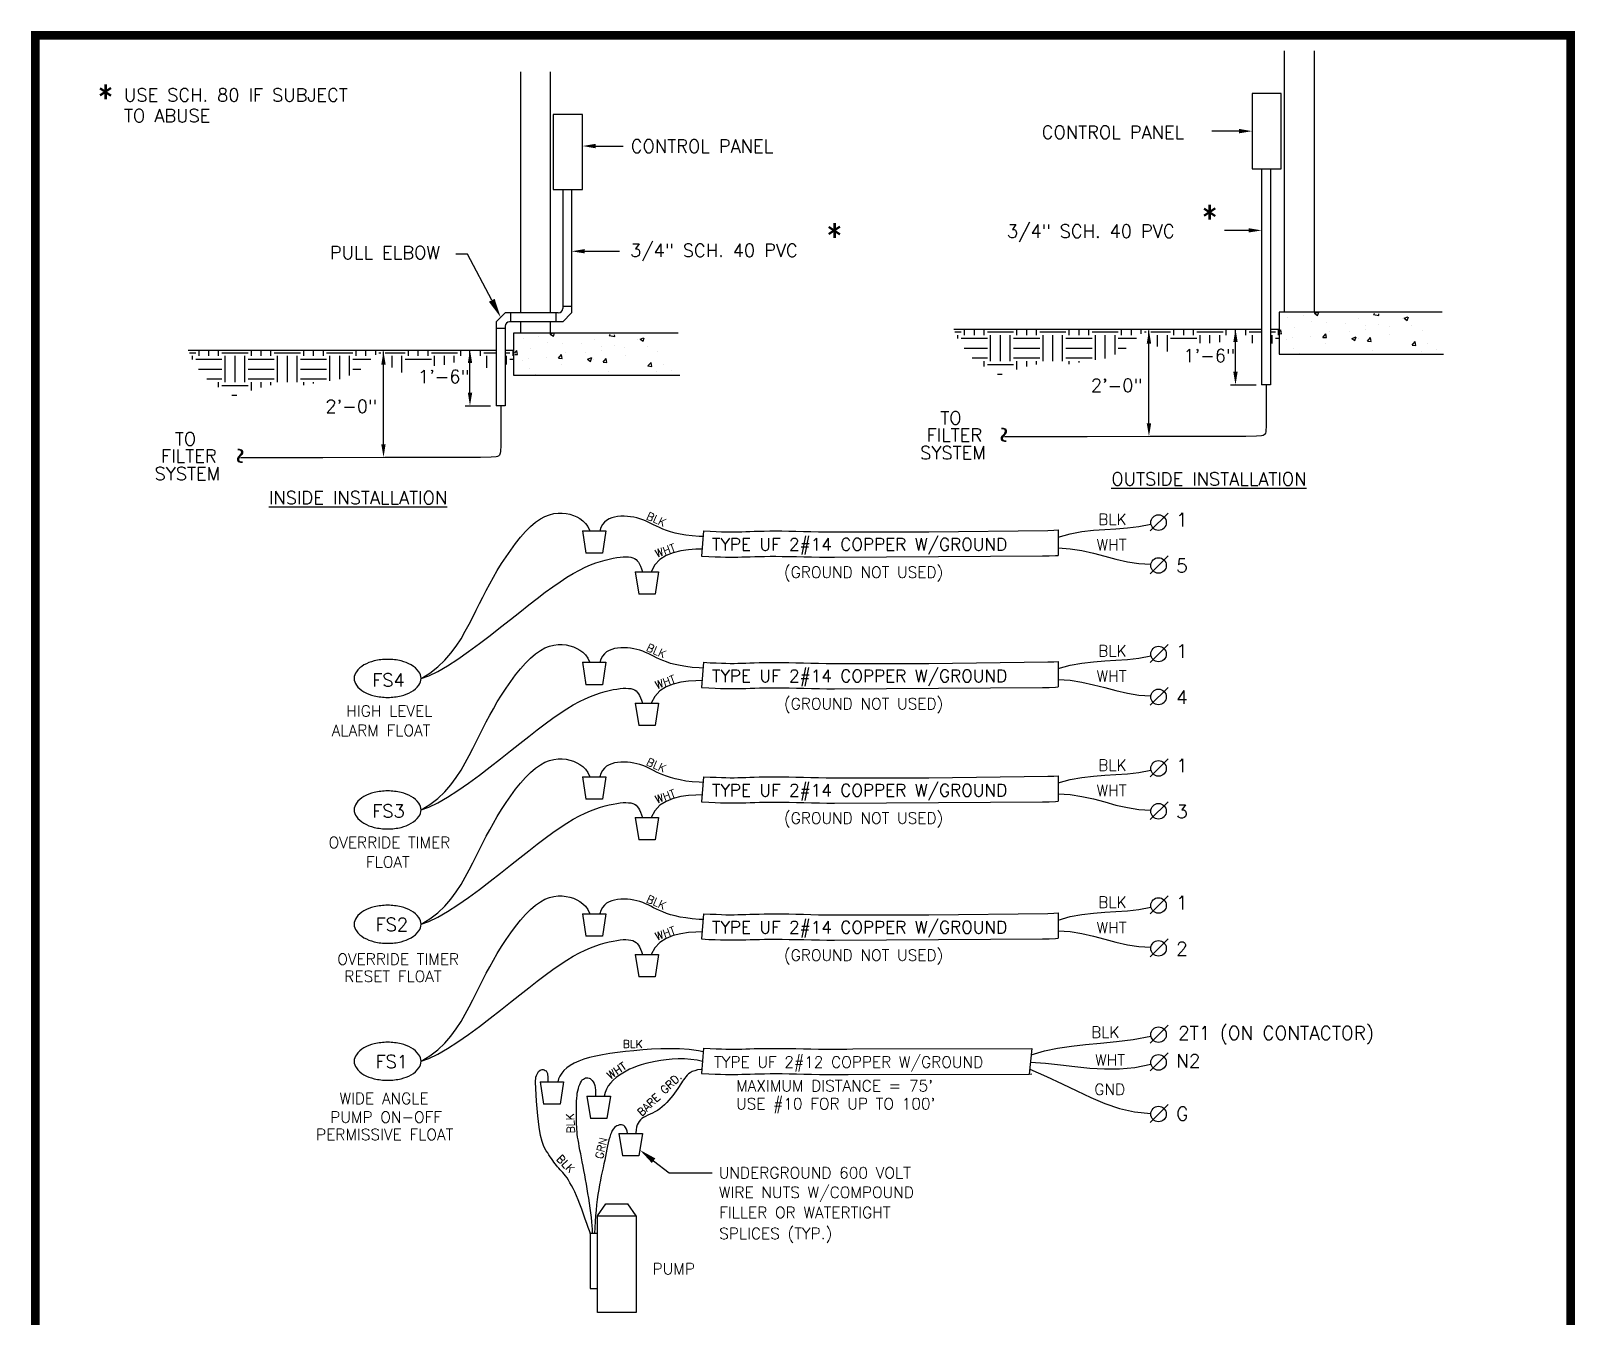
# Model space of a CAD drawing. Extents: x -283 to 170, y -177 to 25.
# Drawn here: x -150.29 to -133.51, y -13.07 to 0.9 of the extents above; entities that cross this region are included whole.
import ezdxf

# ---------------------------------------------------------------- set-up
doc = ezdxf.new("R2010")
doc.units = 0
doc.header["$LTSCALE"] = 0.125
doc.header["$MEASUREMENT"] = 0
doc.layers.get('0').update_dxf_attribs({"linetype": 'CONTINUOUS'})
doc.layers.add('ASHADE', color=7, linetype='CONTINUOUS')
doc.layers.add('TEXT', color=6, linetype='CONTINUOUS')
doc.styles.get("Standard").update_dxf_attribs({"font": 'simplex.shx', "height": 0.08})

# ---------------------------------------------------------------- blocks, each defined once
blk = doc.blocks.new('*X175')
at = {"color": 0}
for p, q in [((4.946, 2.419), (4.982, 2.433)), ((4.98, 2.395), (4.993, 2.433)), ((5.084, 2.432), (5.084, 2.432)), ((4.644, 2.374), (4.644, 2.374)), ((4.719, 2.262), (4.719, 2.262)), ((4.819, 2.397), (4.819, 2.397)), ((4.917, 2.325), (4.917, 2.325)), ((4.946, 2.419), (4.98, 2.395)), ((5.083, 2.315), (5.083, 2.315)), ((5.291, 2.309), (5.291, 2.309)), ((5.442, 2.364), (5.442, 2.364)), ((5.52, 2.285), (5.52, 2.285)), ((5.605, 2.404), (5.617, 2.416)), ((5.605, 2.404), (5.668, 2.394)), ((5.665, 2.293), (5.665, 2.293)), ((5.668, 2.394), (5.666, 2.411)), ((5.782, 2.272), (5.782, 2.272)), ((5.928, 2.355), (5.928, 2.355)), ((5.952, 2.363), (5.992, 2.378)), ((5.952, 2.363), (5.986, 2.339)), ((5.986, 2.339), (5.999, 2.378)), ((6.038, 2.277), (6.038, 2.277)), ((4.547, 2.207), (4.569, 2.234)), ((4.547, 2.192), (4.577, 2.19)), ((4.577, 2.19), (4.569, 2.234)), ((4.635, 2.121), (4.635, 2.121)), ((4.704, 2.145), (4.704, 2.145)), ((4.9, 2.156), (4.9, 2.156)), ((5.037, 2.149), (5.071, 2.19)), ((5.037, 2.149), (5.079, 2.146)), ((5.079, 2.146), (5.071, 2.19)), ((5.074, 2.082), (5.074, 2.082)), ((5.112, 2.215), (5.112, 2.215)), ((5.342, 2.214), (5.342, 2.214)), ((5.363, 2.137), (5.412, 2.156)), ((5.363, 2.137), (5.398, 2.113)), ((5.398, 2.113), (5.412, 2.156)), ((5.434, 2.131), (5.434, 2.131)), ((5.517, 2.237), (5.517, 2.237)), ((5.539, 2.106), (5.573, 2.146)), ((5.539, 2.106), (5.581, 2.102)), ((5.581, 2.102), (5.573, 2.146)), ((5.787, 2.176), (5.787, 2.176)), ((6.041, 2.062), (6.075, 2.102)), ((6.083, 2.058), (6.075, 2.102)), ((6.151, 2.228), (6.151, 2.228)), ((4.711, 2.029), (4.711, 2.029)), ((4.781, 1.967), (4.781, 1.967)), ((5.333, 1.961), (5.333, 1.961)), ((5.598, 1.996), (5.598, 1.996)), ((6.04, 2.054), (6.04, 2.054)), ((6.041, 2.062), (6.083, 2.058)), ((6.142, 1.995), (6.142, 1.995)), ((6.215, 2.077), (6.215, 2.077)), ((6.308, 2.008), (6.308, 2.008))]:
    blk.add_line(p, q, dxfattribs=at)

msp = doc.modelspace()

# ---------------------------------------------------------------- linework, layer by layer
at = {"color": 7}
for p, q in [((-136.666, -2.159), (-136.666, 0.681)), ((-136.342, -2.159), (-136.342, 0.681)), ((-144.969, -2.167), (-144.969, 0.454)), ((-144.646, -2.167), (-144.646, 0.454)), ((-137.018, 0.216), (-137.018, -0.6)), ((-136.702, 0.216), (-137.018, 0.216)), ((-136.702, -0.6), (-136.702, 0.216)), ((-144.616, -0.012), (-144.616, -0.828)), ((-144.299, -0.012), (-144.616, -0.012)), ((-144.299, -0.828), (-144.299, -0.012)), ((-137.018, -0.6), (-136.702, -0.6)), ((-136.915, -0.6), (-136.915, -2.949)), ((-136.818, -0.6), (-136.818, -2.949)), ((-144.616, -0.828), (-144.299, -0.828)), ((-144.513, -0.828), (-144.513, -2.119)), ((-144.416, -0.828), (-144.416, -2.167)), ((-145.139, -2.167), (-145.236, -2.264)), ((-144.561, -2.167), (-145.139, -2.167)), ((-145.078, -2.264), (-145.078, -2.167)), ((-144.585, -2.264), (-144.585, -2.167)), ((-144.416, -2.098), (-144.513, -2.098)), ((-144.416, -2.167), (-144.513, -2.264)), ((-134.953, -2.159), (-136.726, -2.159)), ((-136.726, -2.159), (-136.726, -2.617)), ((-145.236, -2.264), (-145.236, -3.177)), ((-145.139, -2.337), (-145.236, -2.337)), ((-145.139, -2.313), (-145.139, -3.177)), ((-144.513, -2.264), (-145.09, -2.264)), ((-144.969, -2.387), (-144.969, -2.264)), ((-144.646, -2.387), (-144.646, -2.264)), ((-140.262, -2.345), (-136.915, -2.345)), ((-140.145, -2.408), (-140.145, -2.345)), ((-140.038, -2.408), (-140.038, -2.345)), ((-139.932, -2.408), (-139.932, -2.345)), ((-139.576, -2.408), (-139.576, -2.345)), ((-139.469, -2.408), (-139.469, -2.345)), ((-139.363, -2.408), (-139.363, -2.345)), ((-139.007, -2.408), (-139.007, -2.345)), ((-138.9, -2.408), (-138.9, -2.345)), ((-138.793, -2.408), (-138.793, -2.345)), ((-138.438, -2.408), (-138.438, -2.345)), ((-138.331, -2.408), (-138.331, -2.345)), ((-138.224, -2.397), (-138.224, -2.345)), ((-137.869, -2.408), (-137.869, -2.345)), ((-137.762, -2.408), (-137.762, -2.345)), ((-137.655, -2.408), (-137.655, -2.345)), ((-137.3, -2.408), (-137.3, -2.345)), ((-137.086, -2.408), (-137.086, -2.345)), ((-136.818, -2.345), (-136.726, -2.345)), ((-136.73, -2.408), (-136.73, -2.345)), ((-143.257, -2.387), (-145.048, -2.387)), ((-145.048, -2.387), (-145.048, -2.845)), ((-140.25, -2.373), (-140.181, -2.373)), ((-140.216, -2.447), (-140.216, -2.408)), ((-140.181, -2.444), (-139.896, -2.444)), ((-139.896, -2.373), (-139.612, -2.373)), ((-139.861, -2.693), (-139.861, -2.408)), ((-139.754, -2.693), (-139.754, -2.408)), ((-139.647, -2.693), (-139.647, -2.408)), ((-139.612, -2.444), (-139.327, -2.444)), ((-139.327, -2.373), (-139.042, -2.373)), ((-139.291, -2.693), (-139.291, -2.408)), ((-139.185, -2.693), (-139.185, -2.408)), ((-139.078, -2.693), (-139.078, -2.408)), ((-139.042, -2.444), (-138.758, -2.444)), ((-138.758, -2.373), (-138.473, -2.373)), ((-138.722, -2.679), (-138.722, -2.408)), ((-138.616, -2.662), (-138.616, -2.408)), ((-138.509, -2.619), (-138.509, -2.408)), ((-138.473, -2.444), (-138.276, -2.444)), ((-138.189, -2.373), (-138.169, -2.373)), ((-138.121, -2.373), (-137.904, -2.373)), ((-138.047, -2.533), (-138.047, -2.408)), ((-137.94, -2.587), (-137.94, -2.408)), ((-137.904, -2.444), (-137.62, -2.444)), ((-137.62, -2.373), (-137.335, -2.373)), ((-137.584, -2.495), (-137.584, -2.408)), ((-137.477, -2.495), (-137.477, -2.408)), ((-137.371, -2.486), (-137.371, -2.408)), ((-137.051, -2.373), (-136.914, -2.373)), ((-137.015, -2.495), (-137.015, -2.408)), ((-136.817, -2.373), (-136.766, -2.373)), ((-136.802, -2.501), (-136.802, -2.408)), ((-136.766, -2.444), (-136.726, -2.444)), ((-148.583, -2.573), (-145.236, -2.573)), ((-148.571, -2.601), (-148.502, -2.601)), ((-148.538, -2.675), (-148.538, -2.636)), ((-148.502, -2.672), (-148.217, -2.672)), ((-148.466, -2.636), (-148.466, -2.573)), ((-148.36, -2.636), (-148.36, -2.573)), ((-148.253, -2.636), (-148.253, -2.573)), ((-148.217, -2.601), (-147.933, -2.601)), ((-148.182, -2.921), (-148.182, -2.636)), ((-148.075, -2.921), (-148.075, -2.636)), ((-147.968, -2.921), (-147.968, -2.636)), ((-147.933, -2.672), (-147.648, -2.672)), ((-147.897, -2.636), (-147.897, -2.573)), ((-147.791, -2.636), (-147.791, -2.573)), ((-147.684, -2.636), (-147.684, -2.573)), ((-147.648, -2.601), (-147.364, -2.601)), ((-147.613, -2.921), (-147.613, -2.636)), ((-147.506, -2.921), (-147.506, -2.636)), ((-147.399, -2.921), (-147.399, -2.636)), ((-147.364, -2.672), (-147.079, -2.672)), ((-147.328, -2.636), (-147.328, -2.573)), ((-147.221, -2.636), (-147.221, -2.573)), ((-147.115, -2.636), (-147.115, -2.573)), ((-147.079, -2.601), (-146.795, -2.601)), ((-147.044, -2.907), (-147.044, -2.636)), ((-146.937, -2.889), (-146.937, -2.636)), ((-146.83, -2.847), (-146.83, -2.636)), ((-146.795, -2.672), (-146.597, -2.672)), ((-146.759, -2.636), (-146.759, -2.573)), ((-146.652, -2.636), (-146.652, -2.573)), ((-146.546, -2.624), (-146.546, -2.573)), ((-146.51, -2.601), (-146.49, -2.601)), ((-146.443, -2.601), (-146.226, -2.601)), ((-146.368, -2.761), (-146.368, -2.636)), ((-146.261, -2.815), (-146.261, -2.636)), ((-146.226, -2.672), (-145.941, -2.672)), ((-146.19, -2.636), (-146.19, -2.573)), ((-146.083, -2.636), (-146.083, -2.573)), ((-145.977, -2.636), (-145.977, -2.573)), ((-145.941, -2.601), (-145.656, -2.601)), ((-145.905, -2.744), (-145.905, -2.636)), ((-145.799, -2.733), (-145.799, -2.636)), ((-145.692, -2.706), (-145.692, -2.636)), ((-145.621, -2.636), (-145.621, -2.573)), ((-145.407, -2.636), (-145.407, -2.573)), ((-145.372, -2.601), (-145.236, -2.601)), ((-145.336, -2.764), (-145.336, -2.636)), ((-145.139, -2.573), (-145.048, -2.573)), ((-145.139, -2.601), (-145.087, -2.601)), ((-145.123, -2.729), (-145.123, -2.636)), ((-145.087, -2.672), (-145.048, -2.672)), ((-145.052, -2.636), (-145.052, -2.573)), ((-140.15, -2.551), (-139.896, -2.551)), ((-140.062, -2.657), (-139.896, -2.657)), ((-139.612, -2.551), (-139.327, -2.551)), ((-139.612, -2.657), (-139.327, -2.657)), ((-139.042, -2.551), (-138.758, -2.551)), ((-139.042, -2.657), (-138.758, -2.657)), ((-138.473, -2.551), (-138.387, -2.551)), ((-136.726, -2.617), (-134.938, -2.617)), ((-148.471, -2.779), (-148.217, -2.779)), ((-147.933, -2.779), (-147.648, -2.779)), ((-147.364, -2.779), (-147.079, -2.779)), ((-146.795, -2.779), (-146.708, -2.779)), ((-145.048, -2.845), (-143.241, -2.845)), ((-139.932, -2.749), (-139.932, -2.693)), ((-139.896, -2.729), (-139.612, -2.729)), ((-139.788, -2.835), (-139.734, -2.835)), ((-139.576, -2.784), (-139.576, -2.693)), ((-139.469, -2.75), (-139.469, -2.693)), ((-139.363, -2.727), (-139.363, -2.693)), ((-139.007, -2.726), (-139.007, -2.693)), ((-138.9, -2.708), (-138.9, -2.693)), ((-148.383, -2.885), (-148.217, -2.885)), ((-148.253, -2.976), (-148.253, -2.921)), ((-148.217, -2.956), (-147.933, -2.956)), ((-147.933, -2.885), (-147.648, -2.885)), ((-147.897, -3.012), (-147.897, -2.921)), ((-147.791, -2.978), (-147.791, -2.921)), ((-147.684, -2.954), (-147.684, -2.921)), ((-147.364, -2.885), (-147.079, -2.885)), ((-147.328, -2.954), (-147.328, -2.921)), ((-147.221, -2.936), (-147.221, -2.921)), ((-136.818, -2.949), (-136.915, -2.949)), ((-148.11, -3.063), (-148.056, -3.063)), ((-145.139, -3.177), (-145.236, -3.177)), ((-138.127, -4.538), (-137.932, -4.343)), ((-139.127, -4.527), (-139.127, -4.804)), ((-144.298, -4.537), (-144.043, -4.537)), ((-144.298, -4.537), (-144.26, -4.78)), ((-144.043, -4.537), (-144.081, -4.78)), ((-142.984, -4.536), (-143.004, -4.811)), ((-144.081, -4.78), (-144.26, -4.78)), ((-138.127, -5.004), (-137.932, -4.809)), ((-143.725, -4.981), (-143.471, -4.981)), ((-143.725, -4.981), (-143.687, -5.225)), ((-143.471, -4.981), (-143.508, -5.225)), ((-143.508, -5.225), (-143.687, -5.225)), ((-138.127, -5.968), (-137.932, -5.773)), ((-144.298, -5.966), (-144.26, -6.21)), ((-144.298, -5.966), (-144.043, -5.966)), ((-144.043, -5.966), (-144.081, -6.21)), ((-142.984, -5.966), (-143.004, -6.24)), ((-139.127, -5.957), (-139.127, -6.233)), ((-144.081, -6.21), (-144.26, -6.21)), ((-138.127, -6.433), (-137.932, -6.238)), ((-143.725, -6.41), (-143.687, -6.654)), ((-143.725, -6.41), (-143.471, -6.41)), ((-143.471, -6.41), (-143.508, -6.654)), ((-143.508, -6.654), (-143.687, -6.654)), ((-138.127, -7.211), (-137.932, -7.015)), ((-144.298, -7.209), (-144.043, -7.209)), ((-144.298, -7.209), (-144.26, -7.453)), ((-144.043, -7.209), (-144.081, -7.453)), ((-142.984, -7.209), (-143.004, -7.483)), ((-139.127, -7.2), (-139.127, -7.476)), ((-144.081, -7.453), (-144.26, -7.453)), ((-138.127, -7.676), (-137.932, -7.481)), ((-143.725, -7.653), (-143.471, -7.653)), ((-143.725, -7.653), (-143.687, -7.897)), ((-143.471, -7.653), (-143.508, -7.897)), ((-143.508, -7.897), (-143.687, -7.897)), ((-138.127, -8.7), (-137.932, -8.505)), ((-144.298, -8.699), (-144.043, -8.699)), ((-144.298, -8.699), (-144.26, -8.942)), ((-144.043, -8.699), (-144.081, -8.942)), ((-142.984, -8.698), (-143.004, -8.972)), ((-139.127, -8.689), (-139.127, -8.965)), ((-144.081, -8.942), (-144.26, -8.942)), ((-138.127, -9.166), (-137.932, -8.971)), ((-143.725, -9.143), (-143.687, -9.386)), ((-143.725, -9.143), (-143.471, -9.143)), ((-143.471, -9.143), (-143.508, -9.386)), ((-143.508, -9.386), (-143.687, -9.386)), ((-138.127, -10.105), (-137.932, -9.909)), ((-142.984, -10.16), (-143.004, -10.434)), ((-139.412, -10.164), (-139.441, -10.442)), ((-138.127, -10.406), (-137.932, -10.211)), ((-144.758, -10.526), (-144.721, -10.769)), ((-144.758, -10.526), (-144.504, -10.526)), ((-144.504, -10.526), (-144.542, -10.769)), ((-144.249, -10.682), (-143.995, -10.682)), ((-144.249, -10.682), (-144.211, -10.926)), ((-143.995, -10.682), (-144.032, -10.926)), ((-144.542, -10.769), (-144.721, -10.769)), ((-138.127, -10.967), (-137.932, -10.772)), ((-144.032, -10.926), (-144.211, -10.926)), ((-143.902, -11.087), (-143.647, -11.087)), ((-143.902, -11.087), (-143.864, -11.331)), ((-143.647, -11.087), (-143.685, -11.331)), ((-143.685, -11.331), (-143.864, -11.331)), ((-144.135, -11.981), (-144.045, -11.851)), ((-144.045, -11.851), (-143.804, -11.851)), ((-143.714, -11.981), (-143.804, -11.851)), ((-144.135, -13.034), (-144.135, -11.981)), ((-144.135, -11.981), (-143.714, -11.981)), ((-143.714, -11.981), (-143.714, -13.034)), ((-144.213, -12.174), (-144.213, -12.774)), ((-144.135, -12.174), (-144.213, -12.174)), ((-144.213, -12.774), (-144.135, -12.774)), ((-143.714, -13.034), (-144.135, -13.034))]:
    msp.add_line(p, q, dxfattribs=at)
at = {"const_width": 0.0962}
msp.add_lwpolyline([(-150.246, -21.371), (-150.246, 0.85), (-133.555, 0.85), (-133.555, -21.371)], close=True, dxfattribs=at)
at = {"color": 7}
for points in [[(-136.866, -2.949), (-136.866, -2.966), (-136.866, -2.999), (-136.866, -3.044), (-136.866, -3.098), (-136.866, -3.158), (-136.866, -3.219), (-136.866, -3.277), (-136.866, -3.33), (-136.866, -3.374), (-136.866, -3.409), (-136.868, -3.437), (-136.87, -3.459), (-136.874, -3.475), (-136.88, -3.486), (-136.888, -3.494), (-136.898, -3.5), (-136.917, -3.505), (-136.97, -3.508), (-137.086, -3.51), (-137.299, -3.512), (-137.636, -3.513), (-138.131, -3.513), (-138.813, -3.514), (-139.712, -3.514)], [(-145.187, -3.177), (-145.187, -3.244), (-145.187, -3.307), (-145.187, -3.367), (-145.187, -3.423), (-145.187, -3.474), (-145.187, -3.521), (-145.187, -3.563), (-145.187, -3.599), (-145.187, -3.629), (-145.188, -3.655), (-145.189, -3.675), (-145.191, -3.692), (-145.195, -3.705), (-145.201, -3.715), (-145.209, -3.722), (-145.22, -3.728), (-145.238, -3.733), (-145.291, -3.736), (-145.407, -3.738), (-145.618, -3.74), (-145.953, -3.741), (-146.445, -3.741), (-147.122, -3.742), (-148.016, -3.742)], [(-146.053, -6.141), (-145.956, -6.082), (-145.87, -6.015), (-145.795, -5.944), (-145.729, -5.868), (-145.67, -5.789), (-145.618, -5.709), (-145.572, -5.629), (-145.529, -5.551), (-145.49, -5.474), (-145.452, -5.4), (-145.416, -5.327), (-145.38, -5.256), (-145.344, -5.184), (-145.306, -5.113), (-145.267, -5.041), (-145.224, -4.968), (-145.178, -4.893), (-145.129, -4.819), (-145.078, -4.745), (-145.025, -4.674), (-144.971, -4.607), (-144.916, -4.545), (-144.862, -4.491), (-144.808, -4.444), (-144.756, -4.408), (-144.706, -4.38), (-144.657, -4.361), (-144.609, -4.348), (-144.563, -4.343), (-144.519, -4.343), (-144.477, -4.348), (-144.436, -4.357), (-144.397, -4.369), (-144.36, -4.384), (-144.325, -4.404), (-144.294, -4.428), (-144.265, -4.457), (-144.241, -4.49), (-144.22, -4.53), (-144.217, -4.537)], [(-142.988, -4.6), (-143.029, -4.598), (-143.105, -4.592), (-143.174, -4.583), (-143.235, -4.573), (-143.29, -4.561), (-143.34, -4.547), (-143.385, -4.533), (-143.425, -4.518), (-143.461, -4.502), (-143.495, -4.486), (-143.526, -4.471), (-143.556, -4.456), (-143.585, -4.442), (-143.614, -4.428), (-143.643, -4.416), (-143.673, -4.405), (-143.706, -4.396), (-143.74, -4.389), (-143.775, -4.383), (-143.81, -4.38), (-143.846, -4.378), (-143.881, -4.379), (-143.916, -4.382), (-143.949, -4.388), (-143.98, -4.396), (-144.009, -4.408), (-144.036, -4.423), (-144.059, -4.443), (-144.08, -4.469), (-144.097, -4.501), (-144.109, -4.539)], [(-142.984, -4.536), (-142.909, -4.54), (-142.845, -4.543), (-142.788, -4.546), (-142.738, -4.547), (-142.692, -4.547), (-142.65, -4.547), (-142.609, -4.547), (-142.567, -4.546), (-142.524, -4.544), (-142.479, -4.543), (-142.43, -4.541), (-142.378, -4.54), (-142.323, -4.539), (-142.263, -4.538), (-142.199, -4.538), (-142.13, -4.538), (-142.056, -4.539), (-141.978, -4.541), (-141.897, -4.543), (-141.814, -4.545), (-141.731, -4.547), (-141.65, -4.548), (-141.571, -4.548), (-140.533, -4.548), (-139.239, -4.533), (-139.173, -4.53), (-139.127, -4.527)], [(-139.127, -4.605), (-138.995, -4.568), (-138.868, -4.544), (-138.744, -4.53), (-138.621, -4.521), (-138.499, -4.514), (-138.375, -4.505), (-138.249, -4.49), (-138.118, -4.466)], [(-146.053, -6.141), (-145.967, -6.112), (-145.87, -6.065), (-145.764, -6.003), (-145.652, -5.93), (-145.536, -5.849), (-145.418, -5.762), (-145.301, -5.673), (-145.188, -5.584), (-145.08, -5.499), (-144.978, -5.419), (-144.881, -5.342), (-144.789, -5.271), (-144.702, -5.205), (-144.62, -5.144), (-144.542, -5.09), (-144.468, -5.041), (-144.398, -4.999), (-144.332, -4.963), (-144.269, -4.933), (-144.21, -4.907), (-144.154, -4.886), (-144.102, -4.869), (-144.053, -4.855), (-144.007, -4.843), (-143.965, -4.834), (-143.925, -4.827), (-143.889, -4.822), (-143.855, -4.819), (-143.825, -4.818), (-143.798, -4.819), (-143.773, -4.823), (-143.751, -4.829), (-143.733, -4.837), (-143.716, -4.848), (-143.702, -4.861), (-143.689, -4.878), (-143.677, -4.898), (-143.667, -4.922), (-143.657, -4.949), (-143.647, -4.981)], [(-142.998, -4.735), (-143.067, -4.737), (-143.145, -4.742), (-143.228, -4.754), (-143.311, -4.774), (-143.389, -4.805), (-143.458, -4.848), (-143.513, -4.906), (-143.55, -4.981)], [(-143.004, -4.811), (-142.925, -4.815), (-142.857, -4.818), (-142.797, -4.82), (-142.744, -4.822), (-142.696, -4.822), (-142.651, -4.822), (-142.608, -4.822), (-142.565, -4.821), (-142.521, -4.819), (-142.475, -4.818), (-142.426, -4.816), (-142.374, -4.815), (-142.319, -4.814), (-142.259, -4.813), (-142.195, -4.813), (-142.126, -4.814), (-142.051, -4.815), (-141.972, -4.816), (-141.89, -4.818), (-141.807, -4.82), (-141.723, -4.822), (-141.64, -4.823), (-141.559, -4.824), (-139.297, -4.81), (-139.225, -4.808), (-139.157, -4.805), (-139.127, -4.804)], [(-139.127, -4.723), (-138.995, -4.731), (-138.868, -4.751), (-138.744, -4.779), (-138.621, -4.812), (-138.499, -4.844), (-138.375, -4.873), (-138.249, -4.893), (-138.119, -4.9)], [(-146.053, -7.57), (-145.956, -7.511), (-145.87, -7.445), (-145.795, -7.373), (-145.729, -7.297), (-145.67, -7.219), (-145.618, -7.139), (-145.572, -7.059), (-145.529, -6.98), (-145.49, -6.904), (-145.452, -6.829), (-145.416, -6.757), (-145.38, -6.685), (-145.344, -6.614), (-145.306, -6.542), (-145.267, -6.471), (-145.224, -6.397), (-145.178, -6.323), (-145.129, -6.248), (-145.078, -6.174), (-145.025, -6.103), (-144.971, -6.036), (-144.916, -5.975), (-144.862, -5.92), (-144.808, -5.874), (-144.756, -5.837), (-144.706, -5.809), (-144.657, -5.79), (-144.609, -5.778), (-144.563, -5.772), (-144.519, -5.772), (-144.477, -5.777), (-144.436, -5.786), (-144.397, -5.798), (-144.36, -5.814), (-144.325, -5.833), (-144.294, -5.857), (-144.265, -5.886), (-144.241, -5.92), (-144.22, -5.959), (-144.217, -5.966)], [(-142.988, -6.029), (-143.029, -6.027), (-143.105, -6.021), (-143.174, -6.013), (-143.235, -6.002), (-143.29, -5.99), (-143.34, -5.977), (-143.385, -5.962), (-143.425, -5.947), (-143.461, -5.931), (-143.495, -5.916), (-143.526, -5.9), (-143.556, -5.885), (-143.585, -5.871), (-143.614, -5.858), (-143.643, -5.845), (-143.673, -5.835), (-143.706, -5.825), (-143.74, -5.818), (-143.775, -5.812), (-143.81, -5.809), (-143.846, -5.808), (-143.881, -5.808), (-143.916, -5.812), (-143.949, -5.817), (-143.98, -5.825), (-144.009, -5.837), (-144.036, -5.852), (-144.059, -5.873), (-144.08, -5.898), (-144.097, -5.93), (-144.109, -5.969)], [(-142.984, -5.966), (-142.909, -5.97), (-142.845, -5.973), (-142.788, -5.975), (-142.738, -5.976), (-142.692, -5.977), (-142.65, -5.977), (-142.609, -5.976), (-142.567, -5.975), (-142.524, -5.974), (-142.479, -5.972), (-142.43, -5.971), (-142.378, -5.969), (-142.323, -5.968), (-142.263, -5.968), (-142.199, -5.967), (-142.13, -5.968), (-142.056, -5.969), (-141.978, -5.97), (-141.897, -5.972), (-141.814, -5.974), (-141.731, -5.976), (-141.65, -5.977), (-141.571, -5.978), (-140.533, -5.977), (-139.239, -5.962), (-139.173, -5.959), (-139.127, -5.957)], [(-139.127, -6.034), (-138.995, -5.998), (-138.868, -5.974), (-138.744, -5.959), (-138.621, -5.95), (-138.499, -5.943), (-138.375, -5.934), (-138.249, -5.919), (-138.118, -5.895)], [(-142.998, -6.165), (-143.067, -6.166), (-143.145, -6.171), (-143.228, -6.183), (-143.311, -6.203), (-143.389, -6.234), (-143.458, -6.277), (-143.513, -6.336), (-143.55, -6.411)], [(-139.127, -6.152), (-138.995, -6.16), (-138.868, -6.18), (-138.744, -6.209), (-138.621, -6.241), (-138.499, -6.274), (-138.375, -6.302), (-138.249, -6.322), (-138.119, -6.33)], [(-146.053, -7.57), (-145.967, -7.541), (-145.87, -7.494), (-145.764, -7.433), (-145.652, -7.36), (-145.536, -7.278), (-145.418, -7.191), (-145.301, -7.102), (-145.188, -7.014), (-145.08, -6.929), (-144.978, -6.848), (-144.881, -6.772), (-144.789, -6.7), (-144.702, -6.634), (-144.62, -6.574), (-144.542, -6.519), (-144.468, -6.471), (-144.398, -6.429), (-144.332, -6.393), (-144.269, -6.362), (-144.21, -6.337), (-144.154, -6.316), (-144.102, -6.298), (-144.053, -6.284), (-144.007, -6.272), (-143.965, -6.263), (-143.925, -6.256), (-143.889, -6.251), (-143.855, -6.248), (-143.825, -6.247), (-143.798, -6.249), (-143.773, -6.252), (-143.751, -6.258), (-143.733, -6.266), (-143.716, -6.277), (-143.702, -6.291), (-143.689, -6.307), (-143.677, -6.327), (-143.667, -6.351), (-143.657, -6.379), (-143.647, -6.41)], [(-143.004, -6.24), (-142.925, -6.244), (-142.857, -6.247), (-142.797, -6.25), (-142.744, -6.251), (-142.696, -6.252), (-142.651, -6.252), (-142.608, -6.251), (-142.565, -6.25), (-142.521, -6.249), (-142.475, -6.247), (-142.426, -6.246), (-142.374, -6.244), (-142.319, -6.243), (-142.259, -6.243), (-142.195, -6.242), (-142.126, -6.243), (-142.051, -6.244), (-141.972, -6.246), (-141.89, -6.248), (-141.807, -6.25), (-141.723, -6.251), (-141.64, -6.253), (-141.559, -6.253), (-139.297, -6.239), (-139.225, -6.238), (-139.157, -6.235), (-139.127, -6.233)], [(-146.053, -8.813), (-145.956, -8.754), (-145.87, -8.688), (-145.795, -8.616), (-145.729, -8.54), (-145.67, -8.462), (-145.618, -8.382), (-145.572, -8.301), (-145.529, -8.223), (-145.49, -8.146), (-145.452, -8.072), (-145.416, -8), (-145.38, -7.928), (-145.344, -7.857), (-145.306, -7.785), (-145.267, -7.713), (-145.224, -7.64), (-145.178, -7.566), (-145.129, -7.491), (-145.078, -7.417), (-145.025, -7.346), (-144.971, -7.279), (-144.916, -7.217), (-144.862, -7.163), (-144.808, -7.117), (-144.756, -7.08), (-144.706, -7.052), (-144.657, -7.033), (-144.609, -7.021), (-144.563, -7.015), (-144.519, -7.015), (-144.477, -7.02), (-144.436, -7.029), (-144.397, -7.041), (-144.36, -7.057), (-144.325, -7.076), (-144.294, -7.1), (-144.265, -7.129), (-144.241, -7.163), (-144.22, -7.202), (-144.217, -7.209)], [(-142.988, -7.272), (-143.029, -7.27), (-143.105, -7.264), (-143.174, -7.256), (-143.235, -7.245), (-143.29, -7.233), (-143.34, -7.219), (-143.385, -7.205), (-143.425, -7.19), (-143.461, -7.174), (-143.495, -7.159), (-143.526, -7.143), (-143.556, -7.128), (-143.585, -7.114), (-143.614, -7.1), (-143.643, -7.088), (-143.673, -7.077), (-143.706, -7.068), (-143.74, -7.061), (-143.775, -7.055), (-143.81, -7.052), (-143.846, -7.05), (-143.881, -7.051), (-143.916, -7.054), (-143.949, -7.06), (-143.98, -7.068), (-144.009, -7.08), (-144.036, -7.095), (-144.059, -7.115), (-144.08, -7.141), (-144.097, -7.173), (-144.109, -7.211)], [(-142.984, -7.209), (-142.909, -7.213), (-142.845, -7.216), (-142.788, -7.218), (-142.738, -7.219), (-142.692, -7.22), (-142.65, -7.22), (-142.609, -7.219), (-142.567, -7.218), (-142.524, -7.217), (-142.479, -7.215), (-142.43, -7.214), (-142.378, -7.212), (-142.323, -7.211), (-142.263, -7.21), (-142.199, -7.21), (-142.13, -7.211), (-142.056, -7.212), (-141.978, -7.213), (-141.897, -7.215), (-141.814, -7.217), (-141.731, -7.219), (-141.65, -7.22), (-141.571, -7.221), (-140.533, -7.22), (-139.239, -7.205), (-139.173, -7.202), (-139.127, -7.2)], [(-139.127, -7.277), (-138.995, -7.24), (-138.868, -7.217), (-138.744, -7.202), (-138.621, -7.193), (-138.499, -7.186), (-138.375, -7.177), (-138.249, -7.162), (-138.118, -7.138)], [(-146.053, -8.813), (-145.967, -8.784), (-145.87, -8.737), (-145.764, -8.676), (-145.652, -8.603), (-145.536, -8.521), (-145.418, -8.434), (-145.301, -8.345), (-145.188, -8.257), (-145.08, -8.172), (-144.978, -8.091), (-144.881, -8.015), (-144.789, -7.943), (-144.702, -7.877), (-144.62, -7.816), (-144.542, -7.762), (-144.468, -7.713), (-144.398, -7.671), (-144.332, -7.636), (-144.269, -7.605), (-144.21, -7.58), (-144.154, -7.558), (-144.102, -7.541), (-144.053, -7.527), (-144.007, -7.515), (-143.965, -7.506), (-143.925, -7.499), (-143.889, -7.494), (-143.855, -7.491), (-143.825, -7.49), (-143.798, -7.492), (-143.773, -7.495), (-143.751, -7.501), (-143.733, -7.509), (-143.716, -7.52), (-143.702, -7.534), (-143.689, -7.55), (-143.677, -7.57), (-143.667, -7.594), (-143.657, -7.622), (-143.647, -7.653)], [(-142.998, -7.407), (-143.067, -7.409), (-143.145, -7.414), (-143.228, -7.426), (-143.311, -7.446), (-143.389, -7.477), (-143.458, -7.52), (-143.513, -7.579), (-143.55, -7.654)], [(-143.004, -7.483), (-142.925, -7.487), (-142.857, -7.49), (-142.797, -7.493), (-142.744, -7.494), (-142.696, -7.494), (-142.651, -7.494), (-142.608, -7.494), (-142.565, -7.493), (-142.521, -7.492), (-142.475, -7.49), (-142.426, -7.489), (-142.374, -7.487), (-142.319, -7.486), (-142.259, -7.486), (-142.195, -7.485), (-142.126, -7.486), (-142.051, -7.487), (-141.972, -7.489), (-141.89, -7.491), (-141.807, -7.493), (-141.723, -7.494), (-141.64, -7.496), (-141.559, -7.496), (-139.297, -7.482), (-139.225, -7.481), (-139.157, -7.478), (-139.127, -7.476)], [(-139.127, -7.395), (-138.995, -7.403), (-138.868, -7.423), (-138.744, -7.451), (-138.621, -7.484), (-138.499, -7.517), (-138.375, -7.545), (-138.249, -7.565), (-138.119, -7.573)], [(-146.053, -10.303), (-145.956, -10.243), (-145.87, -10.177), (-145.795, -10.105), (-145.729, -10.03), (-145.67, -9.951), (-145.618, -9.871), (-145.572, -9.791), (-145.529, -9.712), (-145.49, -9.636), (-145.452, -9.562), (-145.416, -9.489), (-145.38, -9.417), (-145.344, -9.346), (-145.306, -9.275), (-145.267, -9.203), (-145.224, -9.13), (-145.178, -9.055), (-145.129, -8.98), (-145.078, -8.907), (-145.025, -8.836), (-144.971, -8.769), (-144.916, -8.707), (-144.862, -8.652), (-144.808, -8.606), (-144.756, -8.57), (-144.706, -8.542), (-144.657, -8.522), (-144.609, -8.51), (-144.563, -8.505), (-144.519, -8.505), (-144.477, -8.51), (-144.436, -8.518), (-144.397, -8.531), (-144.36, -8.546), (-144.325, -8.566), (-144.294, -8.59), (-144.265, -8.618), (-144.241, -8.652), (-144.22, -8.691), (-144.217, -8.699)], [(-142.988, -8.761), (-143.029, -8.76), (-143.105, -8.754), (-143.174, -8.745), (-143.235, -8.735), (-143.29, -8.723), (-143.34, -8.709), (-143.385, -8.695), (-143.425, -8.679), (-143.461, -8.664), (-143.495, -8.648), (-143.526, -8.633), (-143.556, -8.618), (-143.585, -8.603), (-143.614, -8.59), (-143.643, -8.578), (-143.673, -8.567), (-143.706, -8.558), (-143.74, -8.55), (-143.775, -8.545), (-143.81, -8.541), (-143.846, -8.54), (-143.881, -8.541), (-143.916, -8.544), (-143.949, -8.55), (-143.98, -8.558), (-144.009, -8.569), (-144.036, -8.585), (-144.059, -8.605), (-144.08, -8.631), (-144.097, -8.662), (-144.109, -8.701)], [(-142.984, -8.698), (-142.909, -8.702), (-142.845, -8.705), (-142.788, -8.707), (-142.738, -8.709), (-142.692, -8.709), (-142.65, -8.709), (-142.609, -8.708), (-142.567, -8.707), (-142.524, -8.706), (-142.479, -8.705), (-142.43, -8.703), (-142.378, -8.702), (-142.323, -8.701), (-142.263, -8.7), (-142.199, -8.7), (-142.13, -8.7), (-142.056, -8.701), (-141.978, -8.703), (-141.897, -8.705), (-141.814, -8.707), (-141.731, -8.709), (-141.65, -8.71), (-141.571, -8.71), (-140.533, -8.71), (-139.239, -8.695), (-139.173, -8.692), (-139.127, -8.689)], [(-139.127, -8.767), (-138.995, -8.73), (-138.868, -8.706), (-138.744, -8.692), (-138.621, -8.683), (-138.499, -8.676), (-138.375, -8.666), (-138.249, -8.652), (-138.118, -8.627)], [(-139.127, -8.885), (-138.995, -8.893), (-138.868, -8.913), (-138.744, -8.941), (-138.621, -8.974), (-138.499, -9.006), (-138.375, -9.035), (-138.249, -9.055), (-138.119, -9.062)], [(-146.053, -10.303), (-145.967, -10.274), (-145.87, -10.227), (-145.764, -10.165), (-145.652, -10.092), (-145.536, -10.011), (-145.418, -9.924), (-145.301, -9.835), (-145.188, -9.746), (-145.08, -9.661), (-144.978, -9.58), (-144.881, -9.504), (-144.789, -9.433), (-144.702, -9.367), (-144.62, -9.306), (-144.542, -9.251), (-144.468, -9.203), (-144.398, -9.161), (-144.332, -9.125), (-144.269, -9.095), (-144.21, -9.069), (-144.154, -9.048), (-144.102, -9.031), (-144.053, -9.016), (-144.007, -9.005), (-143.965, -8.996), (-143.925, -8.988), (-143.889, -8.983), (-143.855, -8.98), (-143.825, -8.98), (-143.798, -8.981), (-143.773, -8.985), (-143.751, -8.991), (-143.733, -8.999), (-143.716, -9.01), (-143.702, -9.023), (-143.689, -9.04), (-143.677, -9.06), (-143.667, -9.084), (-143.657, -9.111), (-143.647, -9.143)], [(-142.998, -8.897), (-143.067, -8.898), (-143.145, -8.904), (-143.228, -8.916), (-143.311, -8.936), (-143.389, -8.967), (-143.458, -9.01), (-143.513, -9.068), (-143.55, -9.143)], [(-143.004, -8.972), (-142.925, -8.977), (-142.857, -8.98), (-142.797, -8.982), (-142.744, -8.983), (-142.696, -8.984), (-142.651, -8.984), (-142.608, -8.983), (-142.565, -8.982), (-142.521, -8.981), (-142.475, -8.98), (-142.426, -8.978), (-142.374, -8.977), (-142.319, -8.976), (-142.259, -8.975), (-142.195, -8.975), (-142.126, -8.975), (-142.051, -8.977), (-141.972, -8.978), (-141.89, -8.98), (-141.807, -8.982), (-141.723, -8.984), (-141.64, -8.985), (-141.559, -8.986), (-139.297, -8.972), (-139.225, -8.97), (-139.157, -8.967), (-139.127, -8.965)], [(-139.419, -10.232), (-139.277, -10.189), (-139.133, -10.159), (-138.983, -10.137), (-138.828, -10.121), (-138.665, -10.106), (-138.493, -10.088), (-138.312, -10.064), (-138.119, -10.03)], [(-142.987, -10.2), (-143.036, -10.19), (-143.139, -10.176), (-143.242, -10.169), (-143.345, -10.166), (-143.446, -10.168), (-143.546, -10.172), (-143.643, -10.179), (-143.738, -10.188), (-143.829, -10.197), (-143.917, -10.208), (-144, -10.219), (-144.079, -10.232), (-144.152, -10.246), (-144.22, -10.262), (-144.283, -10.28), (-144.339, -10.3), (-144.389, -10.323), (-144.432, -10.348), (-144.468, -10.375), (-144.499, -10.403), (-144.524, -10.433), (-144.543, -10.463), (-144.557, -10.494), (-144.565, -10.526)], [(-142.984, -10.16), (-142.909, -10.164), (-142.845, -10.167), (-142.788, -10.169), (-142.738, -10.171), (-142.692, -10.171), (-142.65, -10.171), (-142.609, -10.171), (-142.567, -10.17), (-142.524, -10.168), (-142.479, -10.167), (-142.43, -10.165), (-142.378, -10.164), (-142.323, -10.163), (-142.263, -10.162), (-142.199, -10.162), (-142.13, -10.162), (-142.056, -10.163), (-141.978, -10.165), (-141.897, -10.167), (-141.814, -10.169), (-141.731, -10.171), (-141.65, -10.172), (-141.571, -10.172), (-141.496, -10.172), (-141.425, -10.17), (-141.359, -10.167), (-139.412, -10.164)], [(-142.994, -10.305), (-143.05, -10.292), (-143.12, -10.282), (-143.189, -10.277), (-143.257, -10.277), (-143.323, -10.28), (-143.387, -10.286), (-143.448, -10.295), (-143.506, -10.305), (-143.56, -10.316), (-143.611, -10.328), (-143.659, -10.341), (-143.703, -10.356), (-143.746, -10.372), (-143.786, -10.389), (-143.824, -10.409), (-143.861, -10.431), (-143.897, -10.454), (-143.931, -10.48), (-143.963, -10.508), (-143.992, -10.539), (-144.017, -10.571), (-144.038, -10.606), (-144.053, -10.643), (-144.063, -10.682)], [(-143.001, -10.392), (-143.007, -10.392), (-143.046, -10.397), (-143.078, -10.405), (-143.104, -10.415), (-143.126, -10.427), (-143.144, -10.44), (-143.159, -10.455), (-143.173, -10.47), (-143.185, -10.486), (-143.198, -10.503), (-143.21, -10.52), (-143.222, -10.538), (-143.235, -10.557), (-143.248, -10.578), (-143.263, -10.599), (-143.279, -10.623), (-143.296, -10.648), (-143.316, -10.673), (-143.336, -10.7), (-143.358, -10.726), (-143.381, -10.752), (-143.405, -10.777), (-143.43, -10.799), (-143.457, -10.82), (-143.483, -10.838), (-143.51, -10.853), (-143.537, -10.866), (-143.563, -10.879), (-143.589, -10.89), (-143.612, -10.901), (-143.634, -10.913), (-143.653, -10.926), (-143.669, -10.94), (-143.683, -10.956), (-143.694, -10.974), (-143.703, -10.995), (-143.71, -11.02), (-143.715, -11.048), (-143.719, -11.081), (-143.719, -11.087)], [(-139.436, -10.39), (-139.253, -10.467), (-139.084, -10.546), (-138.925, -10.624), (-138.771, -10.696), (-138.618, -10.761), (-138.461, -10.814), (-138.297, -10.852), (-138.12, -10.871)], [(-139.427, -10.312), (-139.264, -10.324), (-139.103, -10.341), (-138.944, -10.36), (-138.784, -10.376), (-138.624, -10.385), (-138.46, -10.384), (-138.292, -10.369), (-138.118, -10.335)], [(-144.213, -12.174), (-144.215, -12.166), (-144.223, -12.144), (-144.235, -12.11), (-144.249, -12.067), (-144.267, -12.017), (-144.286, -11.964), (-144.306, -11.91), (-144.326, -11.857), (-144.345, -11.808), (-144.364, -11.764), (-144.382, -11.723), (-144.4, -11.686), (-144.417, -11.652), (-144.434, -11.622), (-144.45, -11.595), (-144.466, -11.571), (-144.482, -11.549), (-144.497, -11.53), (-144.512, -11.512), (-144.526, -11.496), (-144.541, -11.481), (-144.555, -11.466), (-144.568, -11.45), (-144.582, -11.434), (-144.595, -11.418), (-144.608, -11.4), (-144.621, -11.381), (-144.634, -11.361), (-144.648, -11.341), (-144.662, -11.32), (-144.676, -11.298), (-144.691, -11.275), (-144.706, -11.25), (-144.722, -11.219), (-144.737, -11.175), (-144.753, -11.11), (-144.768, -11.02), (-144.783, -10.897), (-144.797, -10.736), (-144.809, -10.529)], [(-144.19, -12.174), (-144.188, -12.155), (-144.189, -12.126), (-144.191, -12.09), (-144.195, -12.048), (-144.201, -12.001), (-144.207, -11.951), (-144.214, -11.899), (-144.222, -11.846), (-144.23, -11.792), (-144.238, -11.74), (-144.246, -11.688), (-144.255, -11.637), (-144.264, -11.587), (-144.273, -11.537), (-144.282, -11.489), (-144.291, -11.442), (-144.3, -11.396), (-144.308, -11.352), (-144.317, -11.309), (-144.325, -11.269), (-144.333, -11.23), (-144.339, -11.193), (-144.345, -11.158), (-144.351, -11.126), (-144.354, -11.096), (-144.357, -11.068), (-144.36, -11.042), (-144.361, -11.016), (-144.362, -10.991), (-144.363, -10.966), (-144.363, -10.941), (-144.363, -10.914), (-144.364, -10.886), (-144.364, -10.857), (-144.364, -10.827), (-144.364, -10.796), (-144.364, -10.765), (-144.362, -10.735), (-144.36, -10.705), (-144.357, -10.676), (-144.354, -10.648), (-144.349, -10.622), (-144.343, -10.597), (-144.336, -10.575), (-144.328, -10.554), (-144.32, -10.536), (-144.31, -10.52), (-144.3, -10.506), (-144.288, -10.496), (-144.276, -10.488), (-144.264, -10.483), (-144.251, -10.481), (-144.239, -10.481), (-144.226, -10.485), (-144.214, -10.491), (-144.202, -10.5), (-144.191, -10.511), (-144.18, -10.526), (-144.171, -10.544), (-144.164, -10.564), (-144.159, -10.589), (-144.155, -10.616), (-144.155, -10.647), (-144.157, -10.682)], [(-143.004, -10.434), (-142.925, -10.439), (-142.857, -10.442), (-142.797, -10.444), (-142.744, -10.446), (-142.696, -10.446), (-142.651, -10.446), (-142.608, -10.445), (-142.565, -10.444), (-142.521, -10.443), (-142.475, -10.442), (-142.426, -10.44), (-142.374, -10.439), (-142.319, -10.438), (-142.259, -10.437), (-142.195, -10.437), (-142.126, -10.437), (-142.051, -10.439), (-141.972, -10.44), (-141.89, -10.442), (-141.807, -10.444), (-141.723, -10.446), (-141.64, -10.447), (-141.559, -10.448), (-141.483, -10.447), (-141.41, -10.445), (-139.441, -10.442), (-139.412, -10.44)], [(-143.807, -11.087), (-143.814, -11.061), (-143.821, -11.039), (-143.83, -11.023), (-143.839, -11.01), (-143.849, -11.001), (-143.86, -10.996), (-143.872, -10.993), (-143.884, -10.993), (-143.897, -10.995), (-143.91, -10.999), (-143.923, -11.005), (-143.937, -11.013), (-143.949, -11.024), (-143.962, -11.038), (-143.974, -11.055), (-143.984, -11.076), (-143.994, -11.1), (-144.002, -11.126), (-144.01, -11.156), (-144.018, -11.188), (-144.025, -11.223), (-144.032, -11.259), (-144.039, -11.297), (-144.047, -11.336), (-144.056, -11.376), (-144.065, -11.418), (-144.074, -11.46), (-144.084, -11.504), (-144.094, -11.549), (-144.103, -11.596), (-144.113, -11.645), (-144.121, -11.696), (-144.13, -11.749), (-144.137, -11.805), (-144.144, -11.862), (-144.15, -11.921), (-144.156, -11.982), (-144.161, -12.044), (-144.165, -12.109), (-144.169, -12.174)]]:
    msp.add_lwpolyline(points, dxfattribs=at)
for points in [[(-146.416, -6.347, 0.05785), (-146.27, -6.33, 0.07151), (-146.159, -6.287, 0.106441), (-146.076, -6.213, 0.158799), (-146.053, -6.141, 0.158799), (-146.076, -6.069, 0.106441), (-146.159, -5.995, 0.07151), (-146.27, -5.951, 0.05785), (-146.416, -5.934, 0.05785), (-146.562, -5.951, 0.07151), (-146.673, -5.995, 0.106441), (-146.756, -6.069, 0.158799), (-146.78, -6.141, 0.158799), (-146.756, -6.213, 0.106441), (-146.673, -6.287, 0.07151), (-146.562, -6.33, 0.05785)], [(-146.416, -7.777, 0.05785), (-146.27, -7.76, 0.07151), (-146.159, -7.716, 0.106441), (-146.076, -7.642, 0.158799), (-146.053, -7.57, 0.158799), (-146.076, -7.498, 0.106441), (-146.159, -7.424, 0.07151), (-146.27, -7.381, 0.05785), (-146.416, -7.364, 0.05785), (-146.562, -7.381, 0.07151), (-146.673, -7.424, 0.106441), (-146.756, -7.498, 0.158799), (-146.78, -7.57, 0.158799), (-146.756, -7.642, 0.106441), (-146.673, -7.716, 0.07151), (-146.562, -7.76, 0.05785)], [(-146.416, -9.02, 0.05785), (-146.27, -9.003, 0.07151), (-146.159, -8.959, 0.106441), (-146.076, -8.885, 0.158799), (-146.053, -8.813, 0.158799), (-146.076, -8.741, 0.106441), (-146.159, -8.667, 0.07151), (-146.27, -8.624, 0.05785), (-146.416, -8.607, 0.05785), (-146.562, -8.624, 0.07151), (-146.673, -8.667, 0.106441), (-146.756, -8.741, 0.158799), (-146.78, -8.813, 0.158799), (-146.756, -8.885, 0.106441), (-146.673, -8.959, 0.07151), (-146.562, -9.003, 0.05785)], [(-146.416, -10.509, 0.05785), (-146.27, -10.492, 0.07151), (-146.159, -10.449, 0.106441), (-146.076, -10.375, 0.158799), (-146.053, -10.303, 0.158799), (-146.076, -10.231, 0.106441), (-146.159, -10.157, 0.07151), (-146.27, -10.113, 0.05785), (-146.416, -10.096, 0.05785), (-146.562, -10.113, 0.07151), (-146.673, -10.157, 0.106441), (-146.756, -10.231, 0.158799), (-146.78, -10.303, 0.158799), (-146.756, -10.375, 0.106441), (-146.673, -10.449, 0.07151), (-146.562, -10.492, 0.05785)]]:
    msp.add_lwpolyline(points, format="xyb", close=True, dxfattribs=at)
for centre in [(-138.036, -4.447), (-138.036, -4.913), (-138.036, -5.876), (-138.036, -6.342), (-138.036, -7.119), (-138.036, -7.585), (-138.036, -8.609), (-138.036, -9.075), (-138.036, -10.013), (-138.036, -10.315), (-138.036, -10.876)]:
    msp.add_circle(centre, 0.0845, dxfattribs=at)
for centre, start, end in [((-144.561, -2.119), 270, 0), ((-145.09, -2.313), 90, 180)]:
    msp.add_arc(centre, 0.0485, start, end, dxfattribs=at)
at = {"layer": 'ASHADE', "color": 7, "ltscale": 0.25}
msp.add_spline([(-144.809, -10.529), (-144.798, -10.456), (-144.737, -10.393), (-144.694, -10.408), (-144.676, -10.467), (-144.676, -10.526)], degree=3, dxfattribs=at)
at = {"layer": 'TEXT', "color": 7}
for p, q in [((-137.16, -0.192), (-137.455, -0.192)), ((-144.156, -0.354), (-143.854, -0.354)), ((-137.057, -1.271), (-137.317, -1.271)), ((-144.274, -1.498), (-143.894, -1.498)), ((-145.548, -1.529), (-145.675, -1.529)), ((-145.284, -2.031), (-145.548, -1.529)), ((-137.199, -2.808), (-137.199, -2.345)), ((-138.14, -3.368), (-138.14, -2.359)), ((-146.461, -3.596), (-146.461, -2.586)), ((-145.521, -3.036), (-145.521, -2.573)), ((-137.253, -2.951), (-136.976, -2.951)), ((-145.575, -3.179), (-145.298, -3.179)), ((-143.525, -11.383), (-143.355, -11.516)), ((-143.355, -11.516), (-142.889, -11.516))]:
    msp.add_line(p, q, dxfattribs=at)
for points in [[(-144.156, -0.378), (-144.156, -0.33), (-144.298, -0.354)], [(-137.16, -0.168), (-137.16, -0.216), (-137.018, -0.192)], [(-137.057, -1.247), (-137.057, -1.294), (-136.915, -1.271)], [(-144.274, -1.521), (-144.274, -1.474), (-144.416, -1.498)], [(-145.253, -2.015), (-145.315, -2.047), (-145.187, -2.216)], [(-137.223, -2.484), (-137.176, -2.484), (-137.199, -2.342)], [(-138.164, -2.501), (-138.116, -2.501), (-138.14, -2.359)], [(-146.485, -2.729), (-146.438, -2.729), (-146.461, -2.586)], [(-145.544, -2.712), (-145.497, -2.712), (-145.521, -2.57)], [(-137.176, -2.808), (-137.223, -2.808), (-137.199, -2.951)], [(-145.497, -3.036), (-145.544, -3.036), (-145.521, -3.179)], [(-138.116, -3.368), (-138.164, -3.368), (-138.14, -3.51)], [(-146.438, -3.596), (-146.485, -3.596), (-146.461, -3.738)], [(-143.544, -11.408), (-143.506, -11.358), (-143.675, -11.266)]]:
    msp.add_solid(points, dxfattribs=at)

# ---------------------------------------------------------------- block references
at = {"color": 7, "xscale": 0.9695467528807284, "yscale": 0.9695467528807284, "zscale": 0.9695467528807284}
for p in [(-141.135, -4.517), (-149.443, -4.744)]:
    msp.add_blockref('*X175', p, dxfattribs=at)

# ---------------------------------------------------------------- texts
at = {"color": 7}
for s, height, rotation, p in [('~', 0.182, 90, (-139.639, -3.587)), ('~', 0.182, 90, (-147.942, -3.815)), ('BLK', 0.0853, 336.4132, (-143.611, -4.407)), ('WHT', 0.0853, 19.4332, (-143.49, -4.829)), ('BLK', 0.0853, 336.4132, (-143.611, -5.836)), ('WHT', 0.0853, 19.4332, (-143.49, -6.258)), ('BLK', 0.0853, 336.4132, (-143.611, -7.079)), ('WHT', 0.0853, 19.4332, (-143.49, -7.501)), ('BLK', 0.0853, 336.4132, (-143.611, -8.569)), ('WHT', 0.0853, 19.4332, (-143.49, -8.99)), ('WHT', 0.0853, 34.2767, (-143.996, -10.503)), ('BARE GRD.', 0.0853, 43.8658, (-143.653, -10.906)), ('BLK', 0.0853, 92.3382, (-144.382, -11.083)), ('GRN', 0.0853, 77.0006, (-144.078, -11.371)), ('BLK', 0.0853, 314.2515, (-144.587, -11.37))]:
    msp.add_text(s, height=height, rotation=rotation, dxfattribs=at).set_placement(p)
msp.add_text('BLK', height=0.0853, dxfattribs=at).set_placement((-143.859, -10.158))
at = {"layer": 'TEXT', "color": 7}
for s, height, p in [('*', 0.276, (-149.578, 0.038)), ('USE SCH. 80 IF SUBJECT ', 0.14228, (-149.282, 0.13)), ('TO ABUSE', 0.1423, (-149.282, -0.095)), ('CONTROL PANEL', 0.14228, (-139.306, -0.276)), ('CONTROL PANEL', 0.14228, (-143.773, -0.427)), ('*', 0.276, (-137.575, -1.27)), ('*', 0.276, (-141.654, -1.47)), ('3/4" SCH. 40 PVC', 0.14228, (-139.684, -1.35)), ('PULL ELBOW', 0.1423, (-147.044, -1.584)), ('3/4" SCH. 40 PVC', 0.14228, (-143.781, -1.559)), ('1\'-6"', 0.1423, (-137.766, -2.703)), ('1\'-6"', 0.1423, (-146.087, -2.931)), ('2\'-0"', 0.1423, (-138.772, -3.027)), ('2\'-0"', 0.1423, (-147.093, -3.255)), ('TO', 0.1423, (-140.408, -3.381)), ('TO', 0.1423, (-148.729, -3.609)), ('FILTER', 0.1423, (-140.557, -3.566)), ('FILTER', 0.1423, (-148.879, -3.794)), ('SYSTEM', 0.1423, (-140.628, -3.759)), ('SYSTEM', 0.1423, (-148.95, -3.986)), ('%%UOUTSIDE INSTALLATION', 0.14228, (-138.549, -4.044)), ('%%UINSIDE INSTALLATION', 0.14228, (-147.707, -4.248)), ('BLK', 0.1221, (-138.691, -4.473)), ('1', 0.147, (-137.844, -4.489)), ('TYPE UF 2#14 COPPER W/GROUND', 0.13399, (-142.891, -4.75)), ('WHT', 0.1221, (-138.708, -4.749)), ('5', 0.147, (-137.844, -4.989)), ('(GROUND NOT USED)', 0.1221, (-142.108, -5.048)), ('BLK', 0.1221, (-138.691, -5.903)), ('1', 0.147, (-137.844, -5.918)), ('TYPE UF 2#14 COPPER W/GROUND', 0.13399, (-142.891, -6.18)), ('FS4', 0.1423, (-146.584, -6.23)), ('WHT', 0.1221, (-138.708, -6.178)), ('(GROUND NOT USED)', 0.1221, (-142.108, -6.477)), ('4', 0.147, (-137.844, -6.418)), ('HIGH LEVEL', 0.1221, (-146.866, -6.556)), ('ALARM FLOAT', 0.1221, (-147.024, -6.767)), ('BLK', 0.1221, (-138.691, -7.145)), ('1', 0.147, (-137.844, -7.161)), ('TYPE UF 2#14 COPPER W/GROUND', 0.13399, (-142.891, -7.423)), ('WHT', 0.1221, (-138.708, -7.421)), ('FS3', 0.1423, (-146.584, -7.654)), ('3', 0.147, (-137.844, -7.661)), ('(GROUND NOT USED)', 0.1221, (-142.108, -7.72)), ('OVERRIDE TIMER', 0.1221, (-147.058, -7.985)), (' FLOAT', 0.1221, (-146.735, -8.197)), ('BLK', 0.1221, (-138.691, -8.635)), ('1', 0.147, (-137.844, -8.651)), ('FS2', 0.1423, (-146.548, -8.887)), ('TYPE UF 2#14 COPPER W/GROUND', 0.13399, (-142.891, -8.912)), ('WHT', 0.1221, (-138.708, -8.911)), ('(GROUND NOT USED)', 0.1221, (-142.108, -9.21)), ('2', 0.147, (-137.844, -9.151)), ('OVERRIDE TIMER', 0.1221, (-146.963, -9.253)), ('RESET FLOAT', 0.1221, (-146.887, -9.44)), ('2T1 (ON CONTACTOR)', 0.14652, (-137.823, -10.069)), ('BLK', 0.1221, (-138.769, -10.048)), ('FS1', 0.1423, (-146.548, -10.377)), ('TYPE UF 2#12 COPPER W/GROUND', 0.1221, (-142.867, -10.372)), ('WHT', 0.1221, (-138.725, -10.35)), ('N2', 0.1465, (-137.844, -10.371)), ("MAXIMUM DISTANCE = 75'", 0.1221, (-142.628, -10.63)), ('GND', 0.1221, (-138.734, -10.669)), ('WIDE ANGLE', 0.1221, (-146.939, -10.767)), ("USE #10 FOR UP TO 100'", 0.1221, (-142.628, -10.825)), ('PUMP ON-OFF', 0.1221, (-147.04, -10.971)), ('G', 0.147, (-137.844, -10.946)), ('PERMISSIVE FLOAT', 0.1221, (-147.194, -11.16)), ('UNDERGROUND 600 VOLT', 0.1221, (-142.816, -11.577)), ('WIRE NUTS W/COMPOUND ', 0.1221, (-142.814, -11.788)), ('FILLER OR WATERTIGHT', 0.1221, (-142.812, -12.008)), ('SPLICES (TYP.)', 0.1221, (-142.812, -12.236)), ('PUMP', 0.1221, (-143.536, -12.62))]:
    msp.add_text(s, height=height, dxfattribs=at).set_placement(p)

doc.saveas('drawing.dxf')
